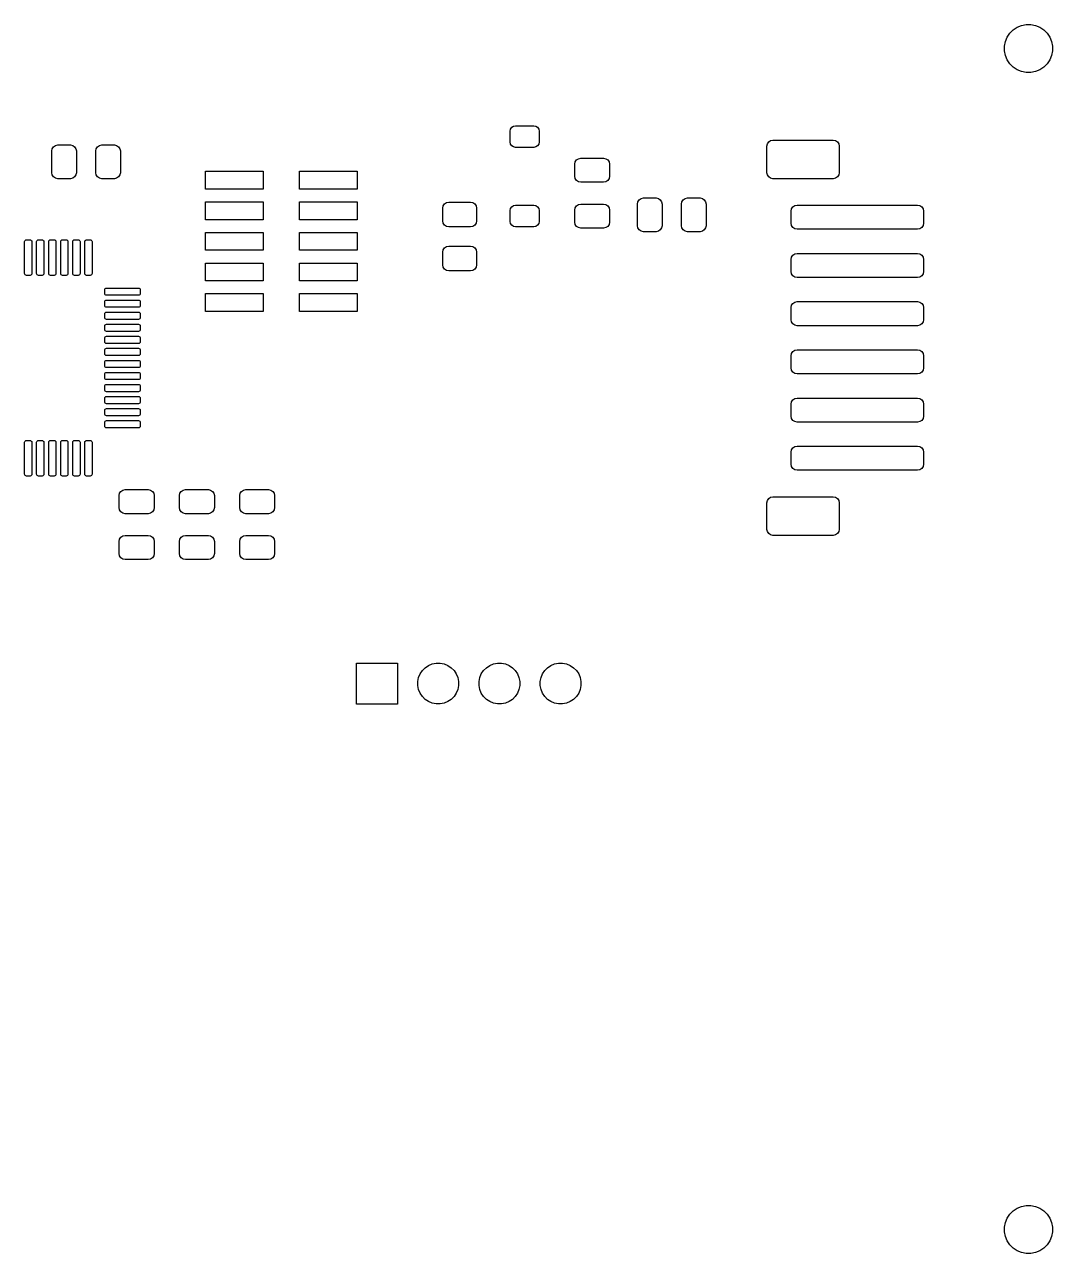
# Model space of a CAD drawing. Extents: x 2 to 88, y 2 to 53.
# Drawn here: x 45.4 to 88, y 2 to 53 of the extents above; entities that cross this region are included whole.
import ezdxf

# ---------------------------------------------------------------- set-up
doc = ezdxf.new("R2010")
doc.units = 0
doc.layers.add('BLACK', color=7, linetype='CONTINUOUS')

msp = doc.modelspace()

# ---------------------------------------------------------------- linework, layer by layer
at = {"layer": 'BLACK', "linetype": 'CONTINUOUS'}
for p, q in [((86.118079, 52.471397), (86.22699, 52.634393)), ((86.22699, 52.634393), (86.365607, 52.77301)), ((86.365607, 52.77301), (86.528603, 52.881921)), ((86.528603, 52.881921), (86.709715, 52.95694)), ((86.709715, 52.95694), (86.901983, 52.995185)), ((86.901983, 52.995185), (87.098017, 52.995185)), ((87.098017, 52.995185), (87.290285, 52.95694)), ((87.290285, 52.95694), (87.471397, 52.881921)), ((87.471397, 52.881921), (87.634393, 52.77301)), ((87.634393, 52.77301), (87.77301, 52.634393)), ((87.77301, 52.634393), (87.881921, 52.471397)), ((86.004815, 52.098017), (86.04306, 52.290285)), ((86.004815, 51.901983), (86.004815, 52.098017)), ((86.04306, 52.290285), (86.118079, 52.471397)), ((87.881921, 52.471397), (87.95694, 52.290285)), ((87.95694, 52.290285), (87.995185, 52.098017)), ((87.995185, 52.098017), (87.995185, 51.901983)), ((86.04306, 51.709715), (86.004815, 51.901983)), ((86.118079, 51.528603), (86.04306, 51.709715)), ((86.22699, 51.365607), (86.118079, 51.528603)), ((87.881921, 51.528603), (87.77301, 51.365607)), ((87.95694, 51.709715), (87.881921, 51.528603)), ((87.995185, 51.901983), (87.95694, 51.709715)), ((86.365607, 51.22699), (86.22699, 51.365607)), ((86.528603, 51.118079), (86.365607, 51.22699)), ((86.709715, 51.04306), (86.528603, 51.118079)), ((86.901983, 51.004815), (86.709715, 51.04306)), ((87.098017, 51.004815), (86.901983, 51.004815)), ((87.290285, 51.04306), (87.098017, 51.004815)), ((87.471397, 51.118079), (87.290285, 51.04306)), ((87.634393, 51.22699), (87.471397, 51.118079)), ((87.77301, 51.365607), (87.634393, 51.22699)), ((65.5, 48.575), (65.517127, 48.661104)), ((65.5, 48.125), (65.5, 48.575)), ((65.517127, 48.661104), (65.565901, 48.734099)), ((65.565901, 48.734099), (65.638896, 48.782873)), ((65.638896, 48.782873), (65.725, 48.8)), ((65.725, 48.8), (66.475, 48.8)), ((66.475, 48.8), (66.561104, 48.782873)), ((66.561104, 48.782873), (66.634099, 48.734099)), ((66.634099, 48.734099), (66.682873, 48.661104)), ((66.682873, 48.661104), (66.7, 48.575)), ((66.7, 48.575), (66.7, 48.125)), ((46.548223, 47.926777), (46.629329, 47.98097)), ((46.629329, 47.98097), (46.725, 48)), ((46.725, 48), (47.25, 48)), ((47.25, 48), (47.345671, 47.98097)), ((47.345671, 47.98097), (47.426777, 47.926777)), ((48.373223, 47.926777), (48.454329, 47.98097)), ((48.454329, 47.98097), (48.55, 48)), ((48.55, 48), (49.075, 48)), ((49.075, 48), (49.170671, 47.98097)), ((49.170671, 47.98097), (49.251777, 47.926777)), ((65.517127, 48.038896), (65.5, 48.125)), ((65.565901, 47.965901), (65.517127, 48.038896)), ((65.638896, 47.917127), (65.565901, 47.965901)), ((66.634099, 47.965901), (66.561104, 47.917127)), ((66.682873, 48.038896), (66.634099, 47.965901)), ((66.7, 48.125), (66.682873, 48.038896)), ((76.15, 47.95), (76.16903, 48.045671)), ((76.15, 46.85), (76.15, 47.95)), ((76.16903, 48.045671), (76.223223, 48.126777)), ((76.223223, 48.126777), (76.304329, 48.18097)), ((76.304329, 48.18097), (76.4, 48.2)), ((76.4, 48.2), (78.9, 48.2)), ((78.9, 48.2), (78.995671, 48.18097)), ((78.995671, 48.18097), (79.076777, 48.126777)), ((79.076777, 48.126777), (79.13097, 48.045671)), ((79.13097, 48.045671), (79.15, 47.95)), ((79.15, 47.95), (79.15, 46.85)), ((46.475, 47.75), (46.49403, 47.845671)), ((46.475, 46.85), (46.475, 47.75)), ((46.49403, 47.845671), (46.548223, 47.926777)), ((47.426777, 47.926777), (47.48097, 47.845671)), ((47.48097, 47.845671), (47.5, 47.75)), ((47.5, 47.75), (47.5, 46.85)), ((48.3, 47.75), (48.31903, 47.845671)), ((48.3, 46.85), (48.3, 47.75)), ((48.31903, 47.845671), (48.373223, 47.926777)), ((49.251777, 47.926777), (49.30597, 47.845671)), ((49.30597, 47.845671), (49.325, 47.75)), ((49.325, 47.75), (49.325, 46.85)), ((65.725, 47.9), (65.638896, 47.917127)), ((66.475, 47.9), (65.725, 47.9)), ((66.561104, 47.917127), (66.475, 47.9)), ((68.248223, 47.376776), (68.329329, 47.430969)), ((68.329329, 47.430969), (68.425, 47.449999)), ((68.425, 47.449999), (69.375, 47.449999)), ((69.375, 47.449999), (69.470671, 47.430969)), ((69.470671, 47.430969), (69.551777, 47.376776)), ((68.175, 47.199999), (68.19403, 47.29567)), ((68.175, 46.699999), (68.175, 47.199999)), ((68.19403, 47.29567), (68.248223, 47.376776)), ((69.551777, 47.376776), (69.60597, 47.29567)), ((69.60597, 47.29567), (69.625, 47.199999)), ((69.625, 47.199999), (69.625, 46.699999)), ((46.49403, 46.754329), (46.475, 46.85)), ((46.548223, 46.673223), (46.49403, 46.754329)), ((46.629329, 46.61903), (46.548223, 46.673223)), ((46.725, 46.6), (46.629329, 46.61903)), ((47.25, 46.6), (46.725, 46.6)), ((47.345671, 46.61903), (47.25, 46.6)), ((47.426777, 46.673223), (47.345671, 46.61903)), ((47.48097, 46.754329), (47.426777, 46.673223)), ((47.5, 46.85), (47.48097, 46.754329)), ((48.31903, 46.754329), (48.3, 46.85)), ((48.373223, 46.673223), (48.31903, 46.754329)), ((48.454329, 46.61903), (48.373223, 46.673223)), ((48.55, 46.6), (48.454329, 46.61903)), ((49.075, 46.6), (48.55, 46.6)), ((49.170671, 46.61903), (49.075, 46.6)), ((49.251777, 46.673223), (49.170671, 46.61903)), ((49.30597, 46.754329), (49.251777, 46.673223)), ((49.325, 46.85), (49.30597, 46.754329)), ((52.85, 46.17), (52.85, 46.91)), ((52.85, 46.91), (55.25, 46.91)), ((55.25, 46.91), (55.25, 46.17)), ((56.75, 46.17), (56.75, 46.91)), ((56.75, 46.91), (59.15, 46.91)), ((59.15, 46.91), (59.15, 46.17)), ((68.19403, 46.604328), (68.175, 46.699999)), ((68.248223, 46.523222), (68.19403, 46.604328)), ((68.329329, 46.469029), (68.248223, 46.523222)), ((68.425, 46.449999), (68.329329, 46.469029)), ((69.375, 46.449999), (68.425, 46.449999)), ((69.470671, 46.469029), (69.375, 46.449999)), ((69.551777, 46.523222), (69.470671, 46.469029)), ((69.60597, 46.604328), (69.551777, 46.523222)), ((69.625, 46.699999), (69.60597, 46.604328)), ((76.16903, 46.754329), (76.15, 46.85)), ((76.223223, 46.673223), (76.16903, 46.754329)), ((76.304329, 46.61903), (76.223223, 46.673223)), ((76.4, 46.6), (76.304329, 46.61903)), ((78.9, 46.6), (76.4, 46.6)), ((78.995671, 46.61903), (78.9, 46.6)), ((79.076777, 46.673223), (78.995671, 46.61903)), ((79.13097, 46.754329), (79.076777, 46.673223)), ((79.15, 46.85), (79.13097, 46.754329)), ((55.25, 46.17), (52.85, 46.17)), ((59.15, 46.17), (56.75, 46.17)), ((52.85, 44.9), (52.85, 45.64)), ((52.85, 45.64), (55.25, 45.64)), ((55.25, 45.64), (55.25, 44.9)), ((56.75, 44.9), (56.75, 45.64)), ((56.75, 45.64), (59.15, 45.64)), ((59.15, 45.64), (59.15, 44.9)), ((62.7, 45.375), (62.71903, 45.470671)), ((62.71903, 45.470671), (62.773223, 45.551777)), ((62.773223, 45.551777), (62.854329, 45.60597)), ((62.854329, 45.60597), (62.95, 45.625)), ((62.95, 45.625), (63.85, 45.625)), ((63.85, 45.625), (63.945671, 45.60597)), ((63.945671, 45.60597), (64.026777, 45.551777)), ((64.026777, 45.551777), (64.08097, 45.470671)), ((64.08097, 45.470671), (64.1, 45.375)), ((65.517127, 45.361104), (65.565901, 45.434099)), ((65.565901, 45.434099), (65.638896, 45.482873)), ((65.638896, 45.482873), (65.725, 45.5)), ((65.725, 45.5), (66.475, 45.5)), ((66.475, 45.5), (66.561104, 45.482873)), ((66.561104, 45.482873), (66.634099, 45.434099)), ((66.634099, 45.434099), (66.682873, 45.361104)), ((68.175, 45.300001), (68.19403, 45.395672)), ((68.19403, 45.395672), (68.248223, 45.476778)), ((68.248223, 45.476778), (68.329329, 45.530971)), ((68.329329, 45.530971), (68.425, 45.550001)), ((68.425, 45.550001), (69.375, 45.550001)), ((69.375, 45.550001), (69.470671, 45.530971)), ((69.470671, 45.530971), (69.551777, 45.476778)), ((69.551777, 45.476778), (69.60597, 45.395672)), ((69.60597, 45.395672), (69.625, 45.300001)), ((70.775, 45.55), (70.79403, 45.645671)), ((70.775, 44.65), (70.775, 45.55)), ((70.79403, 45.645671), (70.848223, 45.726777)), ((70.848223, 45.726777), (70.929329, 45.78097)), ((70.929329, 45.78097), (71.025, 45.8)), ((71.025, 45.8), (71.55, 45.8)), ((71.55, 45.8), (71.645671, 45.78097)), ((71.645671, 45.78097), (71.726777, 45.726777)), ((71.726777, 45.726777), (71.78097, 45.645671)), ((71.78097, 45.645671), (71.8, 45.55)), ((71.8, 45.55), (71.8, 44.65)), ((72.6, 45.55), (72.61903, 45.645671)), ((72.6, 44.65), (72.6, 45.55)), ((72.61903, 45.645671), (72.673223, 45.726777)), ((72.673223, 45.726777), (72.754329, 45.78097)), ((72.754329, 45.78097), (72.85, 45.8)), ((72.85, 45.8), (73.375, 45.8)), ((73.375, 45.8), (73.470671, 45.78097)), ((73.470671, 45.78097), (73.551777, 45.726777)), ((73.551777, 45.726777), (73.60597, 45.645671)), ((73.60597, 45.645671), (73.625, 45.55)), ((73.625, 45.55), (73.625, 44.65)), ((77.169029, 45.345671), (77.223222, 45.426777)), ((77.223222, 45.426777), (77.304328, 45.48097)), ((77.304328, 45.48097), (77.399999, 45.5)), ((77.399999, 45.5), (82.399999, 45.5)), ((82.399999, 45.5), (82.49567, 45.48097)), ((82.49567, 45.48097), (82.576776, 45.426777)), ((82.576776, 45.426777), (82.630969, 45.345671)), ((55.25, 44.9), (52.85, 44.9)), ((59.15, 44.9), (56.75, 44.9)), ((62.7, 44.85), (62.7, 45.375)), ((64.1, 45.375), (64.1, 44.85)), ((65.5, 45.275), (65.517127, 45.361104)), ((65.5, 44.825), (65.5, 45.275)), ((66.682873, 45.361104), (66.7, 45.275)), ((66.7, 45.275), (66.7, 44.825)), ((68.175, 44.800001), (68.175, 45.300001)), ((69.625, 45.300001), (69.625, 44.800001)), ((77.149999, 45.25), (77.169029, 45.345671)), ((77.149999, 44.75), (77.149999, 45.25)), ((82.630969, 45.345671), (82.649999, 45.25)), ((82.649999, 45.25), (82.649999, 44.75)), ((52.85, 43.63), (52.85, 44.37)), ((52.85, 44.37), (55.25, 44.37)), ((55.25, 44.37), (55.25, 43.63)), ((56.75, 43.63), (56.75, 44.37)), ((56.75, 44.37), (59.15, 44.37)), ((59.15, 44.37), (59.15, 43.63)), ((62.71903, 44.754329), (62.7, 44.85)), ((62.773223, 44.673223), (62.71903, 44.754329)), ((62.854329, 44.61903), (62.773223, 44.673223)), ((62.95, 44.6), (62.854329, 44.61903)), ((63.85, 44.6), (62.95, 44.6)), ((63.945671, 44.61903), (63.85, 44.6)), ((64.026777, 44.673223), (63.945671, 44.61903)), ((64.08097, 44.754329), (64.026777, 44.673223)), ((64.1, 44.85), (64.08097, 44.754329)), ((65.517127, 44.738896), (65.5, 44.825)), ((65.565901, 44.665901), (65.517127, 44.738896)), ((65.638896, 44.617127), (65.565901, 44.665901)), ((65.725, 44.6), (65.638896, 44.617127)), ((66.475, 44.6), (65.725, 44.6)), ((66.561104, 44.617127), (66.475, 44.6)), ((66.634099, 44.665901), (66.561104, 44.617127)), ((66.682873, 44.738896), (66.634099, 44.665901)), ((66.7, 44.825), (66.682873, 44.738896)), ((68.19403, 44.70433), (68.175, 44.800001)), ((68.248223, 44.623224), (68.19403, 44.70433)), ((68.329329, 44.569031), (68.248223, 44.623224)), ((68.425, 44.550001), (68.329329, 44.569031)), ((69.375, 44.550001), (68.425, 44.550001)), ((69.470671, 44.569031), (69.375, 44.550001)), ((69.551777, 44.623224), (69.470671, 44.569031)), ((69.60597, 44.70433), (69.551777, 44.623224)), ((69.625, 44.800001), (69.60597, 44.70433)), ((70.79403, 44.554329), (70.775, 44.65)), ((70.848223, 44.473223), (70.79403, 44.554329)), ((70.929329, 44.41903), (70.848223, 44.473223)), ((71.025, 44.4), (70.929329, 44.41903)), ((71.55, 44.4), (71.025, 44.4)), ((71.645671, 44.41903), (71.55, 44.4)), ((71.726777, 44.473223), (71.645671, 44.41903)), ((71.78097, 44.554329), (71.726777, 44.473223)), ((71.8, 44.65), (71.78097, 44.554329)), ((72.61903, 44.554329), (72.6, 44.65)), ((72.673223, 44.473223), (72.61903, 44.554329)), ((72.754329, 44.41903), (72.673223, 44.473223)), ((72.85, 44.4), (72.754329, 44.41903)), ((73.375, 44.4), (72.85, 44.4)), ((73.470671, 44.41903), (73.375, 44.4)), ((73.551777, 44.473223), (73.470671, 44.41903)), ((73.60597, 44.554329), (73.551777, 44.473223)), ((73.625, 44.65), (73.60597, 44.554329)), ((77.169029, 44.654329), (77.149999, 44.75)), ((77.223222, 44.573223), (77.169029, 44.654329)), ((77.304328, 44.51903), (77.223222, 44.573223)), ((77.399999, 44.5), (77.304328, 44.51903)), ((82.399999, 44.5), (77.399999, 44.5)), ((82.49567, 44.51903), (82.399999, 44.5)), ((82.576776, 44.573223), (82.49567, 44.51903)), ((82.630969, 44.654329), (82.576776, 44.573223)), ((82.649999, 44.75), (82.630969, 44.654329)), ((45.35, 43.9875), (45.355709, 44.016201)), ((45.35, 42.6625), (45.35, 43.9875)), ((45.355709, 44.016201), (45.371967, 44.040533)), ((45.371967, 44.040533), (45.396299, 44.056791)), ((45.396299, 44.056791), (45.425, 44.0625)), ((45.425, 44.0625), (45.575, 44.0625)), ((45.575, 44.0625), (45.603701, 44.056791)), ((45.603701, 44.056791), (45.628033, 44.040533)), ((45.628033, 44.040533), (45.644291, 44.016201)), ((45.644291, 44.016201), (45.65, 43.9875)), ((45.65, 43.9875), (45.65, 42.6625)), ((45.85, 43.9875), (45.855709, 44.016201)), ((45.85, 42.6625), (45.85, 43.9875)), ((45.855709, 44.016201), (45.871967, 44.040533)), ((45.871967, 44.040533), (45.896299, 44.056791)), ((45.896299, 44.056791), (45.925, 44.0625)), ((45.925, 44.0625), (46.075, 44.0625)), ((46.075, 44.0625), (46.103701, 44.056791)), ((46.103701, 44.056791), (46.128033, 44.040533)), ((46.128033, 44.040533), (46.144291, 44.016201)), ((46.144291, 44.016201), (46.15, 43.9875)), ((46.15, 43.9875), (46.15, 42.6625)), ((46.35, 43.9875), (46.355709, 44.016201)), ((46.35, 42.6625), (46.35, 43.9875)), ((46.355709, 44.016201), (46.371967, 44.040533)), ((46.371967, 44.040533), (46.396299, 44.056791)), ((46.396299, 44.056791), (46.425, 44.0625)), ((46.425, 44.0625), (46.575, 44.0625)), ((46.575, 44.0625), (46.603701, 44.056791)), ((46.603701, 44.056791), (46.628033, 44.040533)), ((46.628033, 44.040533), (46.644291, 44.016201)), ((46.644291, 44.016201), (46.65, 43.9875)), ((46.65, 43.9875), (46.65, 42.6625)), ((46.85, 43.9875), (46.855709, 44.016201)), ((46.85, 42.6625), (46.85, 43.9875)), ((46.855709, 44.016201), (46.871967, 44.040533)), ((46.871967, 44.040533), (46.896299, 44.056791)), ((46.896299, 44.056791), (46.925, 44.0625)), ((46.925, 44.0625), (47.075, 44.0625)), ((47.075, 44.0625), (47.103701, 44.056791)), ((47.103701, 44.056791), (47.128033, 44.040533)), ((47.128033, 44.040533), (47.144291, 44.016201)), ((47.144291, 44.016201), (47.15, 43.9875)), ((47.15, 43.9875), (47.15, 42.6625)), ((47.35, 43.9875), (47.355709, 44.016201)), ((47.35, 42.6625), (47.35, 43.9875)), ((47.355709, 44.016201), (47.371967, 44.040533)), ((47.371967, 44.040533), (47.396299, 44.056791)), ((47.396299, 44.056791), (47.425, 44.0625)), ((47.425, 44.0625), (47.575, 44.0625)), ((47.575, 44.0625), (47.603701, 44.056791)), ((47.603701, 44.056791), (47.628033, 44.040533)), ((47.628033, 44.040533), (47.644291, 44.016201)), ((47.644291, 44.016201), (47.65, 43.9875)), ((47.65, 43.9875), (47.65, 42.6625)), ((47.85, 43.9875), (47.855709, 44.016201)), ((47.85, 42.6625), (47.85, 43.9875)), ((47.855709, 44.016201), (47.871967, 44.040533)), ((47.871967, 44.040533), (47.896299, 44.056791)), ((47.896299, 44.056791), (47.925, 44.0625)), ((47.925, 44.0625), (48.075, 44.0625)), ((48.075, 44.0625), (48.103701, 44.056791)), ((48.103701, 44.056791), (48.128033, 44.040533)), ((48.128033, 44.040533), (48.144291, 44.016201)), ((48.144291, 44.016201), (48.15, 43.9875)), ((48.15, 43.9875), (48.15, 42.6625)), ((55.25, 43.63), (52.85, 43.63)), ((59.15, 43.63), (56.75, 43.63)), ((62.7, 43.55), (62.71903, 43.645671)), ((62.7, 43.025), (62.7, 43.55)), ((62.71903, 43.645671), (62.773223, 43.726777)), ((62.773223, 43.726777), (62.854329, 43.78097)), ((62.854329, 43.78097), (62.95, 43.8)), ((62.95, 43.8), (63.85, 43.8)), ((63.85, 43.8), (63.945671, 43.78097)), ((63.945671, 43.78097), (64.026777, 43.726777)), ((64.026777, 43.726777), (64.08097, 43.645671)), ((64.08097, 43.645671), (64.1, 43.55)), ((64.1, 43.55), (64.1, 43.025)), ((77.15, 43.25), (77.16903, 43.345671)), ((77.16903, 43.345671), (77.223223, 43.426777)), ((77.223223, 43.426777), (77.304329, 43.48097)), ((77.304329, 43.48097), (77.4, 43.5)), ((77.4, 43.5), (82.4, 43.5)), ((82.4, 43.5), (82.495671, 43.48097)), ((82.495671, 43.48097), (82.576777, 43.426777)), ((82.576777, 43.426777), (82.63097, 43.345671)), ((82.63097, 43.345671), (82.65, 43.25)), ((52.85, 42.36), (52.85, 43.1)), ((52.85, 43.1), (55.25, 43.1)), ((55.25, 43.1), (55.25, 42.36)), ((56.75, 42.36), (56.75, 43.1)), ((56.75, 43.1), (59.15, 43.1)), ((59.15, 43.1), (59.15, 42.36)), ((62.71903, 42.929329), (62.7, 43.025)), ((62.773223, 42.848223), (62.71903, 42.929329)), ((62.854329, 42.79403), (62.773223, 42.848223)), ((64.026777, 42.848223), (63.945671, 42.79403)), ((64.08097, 42.929329), (64.026777, 42.848223)), ((64.1, 43.025), (64.08097, 42.929329)), ((77.15, 42.75), (77.15, 43.25)), ((82.65, 43.25), (82.65, 42.75)), ((45.355709, 42.633799), (45.35, 42.6625)), ((45.371967, 42.609467), (45.355709, 42.633799)), ((45.396299, 42.593209), (45.371967, 42.609467)), ((45.425, 42.5875), (45.396299, 42.593209)), ((45.575, 42.5875), (45.425, 42.5875)), ((45.603701, 42.593209), (45.575, 42.5875)), ((45.628033, 42.609467), (45.603701, 42.593209)), ((45.644291, 42.633799), (45.628033, 42.609467)), ((45.65, 42.6625), (45.644291, 42.633799)), ((45.855709, 42.633799), (45.85, 42.6625)), ((45.871967, 42.609467), (45.855709, 42.633799)), ((45.896299, 42.593209), (45.871967, 42.609467)), ((45.925, 42.5875), (45.896299, 42.593209)), ((46.075, 42.5875), (45.925, 42.5875)), ((46.103701, 42.593209), (46.075, 42.5875)), ((46.128033, 42.609467), (46.103701, 42.593209)), ((46.144291, 42.633799), (46.128033, 42.609467)), ((46.15, 42.6625), (46.144291, 42.633799)), ((46.355709, 42.633799), (46.35, 42.6625)), ((46.371967, 42.609467), (46.355709, 42.633799)), ((46.396299, 42.593209), (46.371967, 42.609467)), ((46.425, 42.5875), (46.396299, 42.593209)), ((46.575, 42.5875), (46.425, 42.5875)), ((46.603701, 42.593209), (46.575, 42.5875)), ((46.628033, 42.609467), (46.603701, 42.593209)), ((46.644291, 42.633799), (46.628033, 42.609467)), ((46.65, 42.6625), (46.644291, 42.633799)), ((46.855709, 42.633799), (46.85, 42.6625)), ((46.871967, 42.609467), (46.855709, 42.633799)), ((46.896299, 42.593209), (46.871967, 42.609467)), ((46.925, 42.5875), (46.896299, 42.593209)), ((47.075, 42.5875), (46.925, 42.5875)), ((47.103701, 42.593209), (47.075, 42.5875)), ((47.128033, 42.609467), (47.103701, 42.593209)), ((47.144291, 42.633799), (47.128033, 42.609467)), ((47.15, 42.6625), (47.144291, 42.633799)), ((47.355709, 42.633799), (47.35, 42.6625)), ((47.371967, 42.609467), (47.355709, 42.633799)), ((47.396299, 42.593209), (47.371967, 42.609467)), ((47.425, 42.5875), (47.396299, 42.593209)), ((47.575, 42.5875), (47.425, 42.5875)), ((47.603701, 42.593209), (47.575, 42.5875)), ((47.628033, 42.609467), (47.603701, 42.593209)), ((47.644291, 42.633799), (47.628033, 42.609467)), ((47.65, 42.6625), (47.644291, 42.633799)), ((47.855709, 42.633799), (47.85, 42.6625)), ((47.871967, 42.609467), (47.855709, 42.633799)), ((47.896299, 42.593209), (47.871967, 42.609467)), ((47.925, 42.5875), (47.896299, 42.593209)), ((48.075, 42.5875), (47.925, 42.5875)), ((48.103701, 42.593209), (48.075, 42.5875)), ((48.128033, 42.609467), (48.103701, 42.593209)), ((48.144291, 42.633799), (48.128033, 42.609467)), ((48.15, 42.6625), (48.144291, 42.633799)), ((55.25, 42.36), (52.85, 42.36)), ((59.15, 42.36), (56.75, 42.36)), ((62.95, 42.775), (62.854329, 42.79403)), ((63.85, 42.775), (62.95, 42.775)), ((63.945671, 42.79403), (63.85, 42.775)), ((77.16903, 42.654329), (77.15, 42.75)), ((77.223223, 42.573223), (77.16903, 42.654329)), ((77.304329, 42.51903), (77.223223, 42.573223)), ((77.4, 42.5), (77.304329, 42.51903)), ((82.4, 42.5), (77.4, 42.5)), ((82.495671, 42.51903), (82.4, 42.5)), ((82.576777, 42.573223), (82.495671, 42.51903)), ((82.63097, 42.654329), (82.576777, 42.573223)), ((82.65, 42.75), (82.63097, 42.654329)), ((48.675, 41.9875), (48.680709, 42.016201)), ((48.675, 41.8375), (48.675, 41.9875)), ((48.680709, 41.808799), (48.675, 41.8375)), ((48.680709, 42.016201), (48.696967, 42.040533)), ((48.696967, 42.040533), (48.721299, 42.056791)), ((48.721299, 42.056791), (48.75, 42.0625)), ((48.75, 42.0625), (50.075, 42.0625)), ((50.075, 42.0625), (50.103701, 42.056791)), ((50.103701, 42.056791), (50.128033, 42.040533)), ((50.128033, 42.040533), (50.144291, 42.016201)), ((50.144291, 42.016201), (50.15, 41.9875)), ((50.15, 41.8375), (50.144291, 41.808799)), ((50.15, 41.9875), (50.15, 41.8375)), ((52.85, 41.09), (52.85, 41.83)), ((52.85, 41.83), (55.25, 41.83)), ((55.25, 41.83), (55.25, 41.09)), ((56.75, 41.09), (56.75, 41.83)), ((56.75, 41.83), (59.15, 41.83)), ((59.15, 41.83), (59.15, 41.09)), ((48.675, 41.4875), (48.680709, 41.516201)), ((48.675, 41.3375), (48.675, 41.4875)), ((48.680709, 41.308799), (48.675, 41.3375)), ((48.696967, 41.784467), (48.680709, 41.808799)), ((48.680709, 41.516201), (48.696967, 41.540533)), ((48.696967, 41.284467), (48.680709, 41.308799)), ((48.721299, 41.768209), (48.696967, 41.784467)), ((48.696967, 41.540533), (48.721299, 41.556791)), ((48.75, 41.7625), (48.721299, 41.768209)), ((48.721299, 41.556791), (48.75, 41.5625)), ((50.075, 41.7625), (48.75, 41.7625)), ((48.75, 41.5625), (50.075, 41.5625)), ((50.103701, 41.768209), (50.075, 41.7625)), ((50.075, 41.5625), (50.103701, 41.556791)), ((50.128033, 41.784467), (50.103701, 41.768209)), ((50.103701, 41.556791), (50.128033, 41.540533)), ((50.144291, 41.808799), (50.128033, 41.784467)), ((50.128033, 41.540533), (50.144291, 41.516201)), ((50.144291, 41.308799), (50.128033, 41.284467)), ((50.144291, 41.516201), (50.15, 41.4875)), ((50.15, 41.3375), (50.144291, 41.308799)), ((50.15, 41.4875), (50.15, 41.3375)), ((77.15, 41.25), (77.16903, 41.345671)), ((77.16903, 41.345671), (77.223223, 41.426777)), ((77.223223, 41.426777), (77.304329, 41.48097)), ((77.304329, 41.48097), (77.4, 41.5)), ((77.4, 41.5), (82.4, 41.5)), ((82.4, 41.5), (82.495671, 41.48097)), ((82.495671, 41.48097), (82.576777, 41.426777)), ((82.576777, 41.426777), (82.63097, 41.345671)), ((82.63097, 41.345671), (82.65, 41.25)), ((48.675, 40.9875), (48.680709, 41.016201)), ((48.675, 40.8375), (48.675, 40.9875)), ((48.680709, 40.808799), (48.675, 40.8375)), ((48.680709, 41.016201), (48.696967, 41.040533)), ((48.696967, 40.784467), (48.680709, 40.808799)), ((48.721299, 41.268209), (48.696967, 41.284467)), ((48.696967, 41.040533), (48.721299, 41.056791)), ((48.75, 41.2625), (48.721299, 41.268209)), ((48.721299, 41.056791), (48.75, 41.0625)), ((50.075, 41.2625), (48.75, 41.2625)), ((48.75, 41.0625), (50.075, 41.0625)), ((50.103701, 41.268209), (50.075, 41.2625)), ((50.075, 41.0625), (50.103701, 41.056791)), ((50.128033, 41.284467), (50.103701, 41.268209)), ((50.103701, 41.056791), (50.128033, 41.040533)), ((50.128033, 41.040533), (50.144291, 41.016201)), ((50.144291, 40.808799), (50.128033, 40.784467)), ((50.144291, 41.016201), (50.15, 40.9875)), ((50.15, 40.8375), (50.144291, 40.808799)), ((50.15, 40.9875), (50.15, 40.8375)), ((55.25, 41.09), (52.85, 41.09)), ((59.15, 41.09), (56.75, 41.09)), ((77.15, 40.75), (77.15, 41.25)), ((82.65, 41.25), (82.65, 40.75)), ((48.675, 40.4875), (48.680709, 40.516201)), ((48.675, 40.3375), (48.675, 40.4875)), ((48.680709, 40.308799), (48.675, 40.3375)), ((48.680709, 40.516201), (48.696967, 40.540533)), ((48.696967, 40.284467), (48.680709, 40.308799)), ((48.721299, 40.768209), (48.696967, 40.784467)), ((48.696967, 40.540533), (48.721299, 40.556791)), ((48.721299, 40.268209), (48.696967, 40.284467)), ((48.75, 40.7625), (48.721299, 40.768209)), ((48.721299, 40.556791), (48.75, 40.5625)), ((50.075, 40.7625), (48.75, 40.7625)), ((48.75, 40.5625), (50.075, 40.5625)), ((50.103701, 40.768209), (50.075, 40.7625)), ((50.075, 40.5625), (50.103701, 40.556791)), ((50.128033, 40.784467), (50.103701, 40.768209)), ((50.103701, 40.556791), (50.128033, 40.540533)), ((50.128033, 40.284467), (50.103701, 40.268209)), ((50.128033, 40.540533), (50.144291, 40.516201)), ((50.144291, 40.308799), (50.128033, 40.284467)), ((50.144291, 40.516201), (50.15, 40.4875)), ((50.15, 40.3375), (50.144291, 40.308799)), ((50.15, 40.4875), (50.15, 40.3375)), ((77.16903, 40.654329), (77.15, 40.75)), ((77.223223, 40.573223), (77.16903, 40.654329)), ((77.304329, 40.51903), (77.223223, 40.573223)), ((77.4, 40.5), (77.304329, 40.51903)), ((82.4, 40.5), (77.4, 40.5)), ((82.495671, 40.51903), (82.4, 40.5)), ((82.576777, 40.573223), (82.495671, 40.51903)), ((82.63097, 40.654329), (82.576777, 40.573223)), ((82.65, 40.75), (82.63097, 40.654329)), ((48.675, 39.9875), (48.680709, 40.016201)), ((48.675, 39.8375), (48.675, 39.9875)), ((48.680709, 39.808799), (48.675, 39.8375)), ((48.680709, 40.016201), (48.696967, 40.040533)), ((48.696967, 39.784467), (48.680709, 39.808799)), ((48.696967, 40.040533), (48.721299, 40.056791)), ((48.721299, 39.768209), (48.696967, 39.784467)), ((48.75, 40.2625), (48.721299, 40.268209)), ((48.721299, 40.056791), (48.75, 40.0625)), ((50.075, 40.2625), (48.75, 40.2625)), ((48.75, 40.0625), (50.075, 40.0625)), ((50.103701, 40.268209), (50.075, 40.2625)), ((50.075, 40.0625), (50.103701, 40.056791)), ((50.103701, 40.056791), (50.128033, 40.040533)), ((50.128033, 39.784467), (50.103701, 39.768209)), ((50.128033, 40.040533), (50.144291, 40.016201)), ((50.144291, 39.808799), (50.128033, 39.784467)), ((50.144291, 40.016201), (50.15, 39.9875)), ((50.15, 39.8375), (50.144291, 39.808799)), ((50.15, 39.9875), (50.15, 39.8375)), ((48.675, 39.4875), (48.680709, 39.516201)), ((48.675, 39.3375), (48.675, 39.4875)), ((48.680709, 39.308799), (48.675, 39.3375)), ((48.680709, 39.516201), (48.696967, 39.540533)), ((48.696967, 39.284467), (48.680709, 39.308799)), ((48.696967, 39.540533), (48.721299, 39.556791)), ((48.721299, 39.268209), (48.696967, 39.284467)), ((48.75, 39.7625), (48.721299, 39.768209)), ((48.721299, 39.556791), (48.75, 39.5625)), ((48.75, 39.2625), (48.721299, 39.268209)), ((50.075, 39.7625), (48.75, 39.7625)), ((48.75, 39.5625), (50.075, 39.5625)), ((50.103701, 39.768209), (50.075, 39.7625)), ((50.075, 39.5625), (50.103701, 39.556791)), ((50.103701, 39.268209), (50.075, 39.2625)), ((50.103701, 39.556791), (50.128033, 39.540533)), ((50.128033, 39.284467), (50.103701, 39.268209)), ((50.128033, 39.540533), (50.144291, 39.516201)), ((50.144291, 39.308799), (50.128033, 39.284467)), ((50.144291, 39.516201), (50.15, 39.4875)), ((50.15, 39.3375), (50.144291, 39.308799)), ((50.15, 39.4875), (50.15, 39.3375)), ((77.15, 39.25), (77.16903, 39.345671)), ((77.16903, 39.345671), (77.223223, 39.426777)), ((77.223223, 39.426777), (77.304329, 39.48097)), ((77.304329, 39.48097), (77.4, 39.5)), ((77.4, 39.5), (82.4, 39.5)), ((82.4, 39.5), (82.495671, 39.48097)), ((82.495671, 39.48097), (82.576777, 39.426777)), ((82.576777, 39.426777), (82.63097, 39.345671)), ((82.63097, 39.345671), (82.65, 39.25)), ((48.675, 38.9875), (48.680709, 39.016201)), ((48.675, 38.8375), (48.675, 38.9875)), ((48.680709, 38.808799), (48.675, 38.8375)), ((48.680709, 39.016201), (48.696967, 39.040533)), ((48.696967, 38.784467), (48.680709, 38.808799)), ((48.696967, 39.040533), (48.721299, 39.056791)), ((48.721299, 38.768209), (48.696967, 38.784467)), ((48.721299, 39.056791), (48.75, 39.0625)), ((48.75, 38.7625), (48.721299, 38.768209)), ((50.075, 39.2625), (48.75, 39.2625)), ((48.75, 39.0625), (50.075, 39.0625)), ((50.075, 38.7625), (48.75, 38.7625)), ((50.075, 39.0625), (50.103701, 39.056791)), ((50.103701, 38.768209), (50.075, 38.7625)), ((50.103701, 39.056791), (50.128033, 39.040533)), ((50.128033, 38.784467), (50.103701, 38.768209)), ((50.128033, 39.040533), (50.144291, 39.016201)), ((50.144291, 38.808799), (50.128033, 38.784467)), ((50.144291, 39.016201), (50.15, 38.9875)), ((50.15, 38.8375), (50.144291, 38.808799)), ((50.15, 38.9875), (50.15, 38.8375)), ((77.15, 38.75), (77.15, 39.25)), ((82.65, 39.25), (82.65, 38.75)), ((48.675, 38.4875), (48.680709, 38.516201)), ((48.675, 38.3375), (48.675, 38.4875)), ((48.680709, 38.308799), (48.675, 38.3375)), ((48.680709, 38.516201), (48.696967, 38.540533)), ((48.696967, 38.284467), (48.680709, 38.308799)), ((48.696967, 38.540533), (48.721299, 38.556791)), ((48.721299, 38.268209), (48.696967, 38.284467)), ((48.721299, 38.556791), (48.75, 38.5625)), ((48.75, 38.2625), (48.721299, 38.268209)), ((48.75, 38.5625), (50.075, 38.5625)), ((50.075, 38.2625), (48.75, 38.2625)), ((50.075, 38.5625), (50.103701, 38.556791)), ((50.103701, 38.268209), (50.075, 38.2625)), ((50.103701, 38.556791), (50.128033, 38.540533)), ((50.128033, 38.284467), (50.103701, 38.268209)), ((50.128033, 38.540533), (50.144291, 38.516201)), ((50.144291, 38.308799), (50.128033, 38.284467)), ((50.144291, 38.516201), (50.15, 38.4875)), ((50.15, 38.3375), (50.144291, 38.308799)), ((50.15, 38.4875), (50.15, 38.3375)), ((77.16903, 38.654329), (77.15, 38.75)), ((77.223223, 38.573223), (77.16903, 38.654329)), ((77.304329, 38.51903), (77.223223, 38.573223)), ((77.4, 38.5), (77.304329, 38.51903)), ((82.4, 38.5), (77.4, 38.5)), ((82.495671, 38.51903), (82.4, 38.5)), ((82.576777, 38.573223), (82.495671, 38.51903)), ((82.63097, 38.654329), (82.576777, 38.573223)), ((82.65, 38.75), (82.63097, 38.654329)), ((48.675, 37.9875), (48.680709, 38.016201)), ((48.675, 37.8375), (48.675, 37.9875)), ((48.680709, 37.808799), (48.675, 37.8375)), ((48.680709, 38.016201), (48.696967, 38.040533)), ((48.696967, 37.784467), (48.680709, 37.808799)), ((48.696967, 38.040533), (48.721299, 38.056791)), ((48.721299, 37.768209), (48.696967, 37.784467)), ((48.721299, 38.056791), (48.75, 38.0625)), ((48.75, 37.7625), (48.721299, 37.768209)), ((48.75, 38.0625), (50.075, 38.0625)), ((50.075, 37.7625), (48.75, 37.7625)), ((50.075, 38.0625), (50.103701, 38.056791)), ((50.103701, 37.768209), (50.075, 37.7625)), ((50.103701, 38.056791), (50.128033, 38.040533)), ((50.128033, 37.784467), (50.103701, 37.768209)), ((50.128033, 38.040533), (50.144291, 38.016201)), ((50.144291, 37.808799), (50.128033, 37.784467)), ((50.144291, 38.016201), (50.15, 37.9875)), ((50.15, 37.8375), (50.144291, 37.808799)), ((50.15, 37.9875), (50.15, 37.8375)), ((48.675, 37.4875), (48.680709, 37.516201)), ((48.675, 37.3375), (48.675, 37.4875)), ((48.680709, 37.308799), (48.675, 37.3375)), ((48.680709, 37.516201), (48.696967, 37.540533)), ((48.696967, 37.284467), (48.680709, 37.308799)), ((48.696967, 37.540533), (48.721299, 37.556791)), ((48.721299, 37.268209), (48.696967, 37.284467)), ((48.721299, 37.556791), (48.75, 37.5625)), ((48.75, 37.2625), (48.721299, 37.268209)), ((48.75, 37.5625), (50.075, 37.5625)), ((50.075, 37.2625), (48.75, 37.2625)), ((50.075, 37.5625), (50.103701, 37.556791)), ((50.103701, 37.268209), (50.075, 37.2625)), ((50.103701, 37.556791), (50.128033, 37.540533)), ((50.128033, 37.284467), (50.103701, 37.268209)), ((50.128033, 37.540533), (50.144291, 37.516201)), ((50.144291, 37.308799), (50.128033, 37.284467)), ((50.144291, 37.516201), (50.15, 37.4875)), ((50.15, 37.3375), (50.144291, 37.308799)), ((50.15, 37.4875), (50.15, 37.3375)), ((77.15, 37.25), (77.16903, 37.345671)), ((77.15, 36.75), (77.15, 37.25)), ((77.16903, 37.345671), (77.223223, 37.426777)), ((77.223223, 37.426777), (77.304329, 37.48097)), ((77.304329, 37.48097), (77.4, 37.5)), ((77.4, 37.5), (82.4, 37.5)), ((82.4, 37.5), (82.495671, 37.48097)), ((82.495671, 37.48097), (82.576777, 37.426777)), ((82.576777, 37.426777), (82.63097, 37.345671)), ((82.63097, 37.345671), (82.65, 37.25)), ((82.65, 37.25), (82.65, 36.75)), ((48.675, 36.9875), (48.680709, 37.016201)), ((48.675, 36.8375), (48.675, 36.9875)), ((48.680709, 36.808799), (48.675, 36.8375)), ((48.680709, 37.016201), (48.696967, 37.040533)), ((48.696967, 36.784467), (48.680709, 36.808799)), ((48.696967, 37.040533), (48.721299, 37.056791)), ((48.721299, 36.768209), (48.696967, 36.784467)), ((48.721299, 37.056791), (48.75, 37.0625)), ((48.75, 36.7625), (48.721299, 36.768209)), ((48.75, 37.0625), (50.075, 37.0625)), ((50.075, 36.7625), (48.75, 36.7625)), ((50.075, 37.0625), (50.103701, 37.056791)), ((50.103701, 36.768209), (50.075, 36.7625)), ((50.103701, 37.056791), (50.128033, 37.040533)), ((50.128033, 36.784467), (50.103701, 36.768209)), ((50.128033, 37.040533), (50.144291, 37.016201)), ((50.144291, 36.808799), (50.128033, 36.784467)), ((50.144291, 37.016201), (50.15, 36.9875)), ((50.15, 36.8375), (50.144291, 36.808799)), ((50.15, 36.9875), (50.15, 36.8375)), ((77.16903, 36.654329), (77.15, 36.75)), ((82.65, 36.75), (82.63097, 36.654329)), ((48.675, 36.4875), (48.680709, 36.516201)), ((48.675, 36.3375), (48.675, 36.4875)), ((48.680709, 36.308799), (48.675, 36.3375)), ((48.680709, 36.516201), (48.696967, 36.540533)), ((48.696967, 36.284467), (48.680709, 36.308799)), ((48.696967, 36.540533), (48.721299, 36.556791)), ((48.721299, 36.268209), (48.696967, 36.284467)), ((48.721299, 36.556791), (48.75, 36.5625)), ((48.75, 36.2625), (48.721299, 36.268209)), ((48.75, 36.5625), (50.075, 36.5625)), ((50.075, 36.2625), (48.75, 36.2625)), ((50.075, 36.5625), (50.103701, 36.556791)), ((50.103701, 36.268209), (50.075, 36.2625)), ((50.103701, 36.556791), (50.128033, 36.540533)), ((50.128033, 36.284467), (50.103701, 36.268209)), ((50.128033, 36.540533), (50.144291, 36.516201)), ((50.144291, 36.308799), (50.128033, 36.284467)), ((50.144291, 36.516201), (50.15, 36.4875)), ((50.15, 36.3375), (50.144291, 36.308799)), ((50.15, 36.4875), (50.15, 36.3375)), ((77.223223, 36.573223), (77.16903, 36.654329)), ((77.304329, 36.51903), (77.223223, 36.573223)), ((77.4, 36.5), (77.304329, 36.51903)), ((82.4, 36.5), (77.4, 36.5)), ((82.495671, 36.51903), (82.4, 36.5)), ((82.576777, 36.573223), (82.495671, 36.51903)), ((82.63097, 36.654329), (82.576777, 36.573223)), ((45.355709, 35.691201), (45.371967, 35.715533)), ((45.371967, 35.715533), (45.396299, 35.731791)), ((45.396299, 35.731791), (45.425, 35.7375)), ((45.425, 35.7375), (45.575, 35.7375)), ((45.575, 35.7375), (45.603701, 35.731791)), ((45.603701, 35.731791), (45.628033, 35.715533)), ((45.628033, 35.715533), (45.644291, 35.691201)), ((45.855709, 35.691201), (45.871967, 35.715533)), ((45.871967, 35.715533), (45.896299, 35.731791)), ((45.896299, 35.731791), (45.925, 35.7375)), ((45.925, 35.7375), (46.075, 35.7375)), ((46.075, 35.7375), (46.103701, 35.731791)), ((46.103701, 35.731791), (46.128033, 35.715533)), ((46.128033, 35.715533), (46.144291, 35.691201)), ((46.355709, 35.691201), (46.371967, 35.715533)), ((46.371967, 35.715533), (46.396299, 35.731791)), ((46.396299, 35.731791), (46.425, 35.7375)), ((46.425, 35.7375), (46.575, 35.7375)), ((46.575, 35.7375), (46.603701, 35.731791)), ((46.603701, 35.731791), (46.628033, 35.715533)), ((46.628033, 35.715533), (46.644291, 35.691201)), ((46.855709, 35.691201), (46.871967, 35.715533)), ((46.871967, 35.715533), (46.896299, 35.731791)), ((46.896299, 35.731791), (46.925, 35.7375)), ((46.925, 35.7375), (47.075, 35.7375)), ((47.075, 35.7375), (47.103701, 35.731791)), ((47.103701, 35.731791), (47.128033, 35.715533)), ((47.128033, 35.715533), (47.144291, 35.691201)), ((47.355709, 35.691201), (47.371967, 35.715533)), ((47.371967, 35.715533), (47.396299, 35.731791)), ((47.396299, 35.731791), (47.425, 35.7375)), ((47.425, 35.7375), (47.575, 35.7375)), ((47.575, 35.7375), (47.603701, 35.731791)), ((47.603701, 35.731791), (47.628033, 35.715533)), ((47.628033, 35.715533), (47.644291, 35.691201)), ((47.855709, 35.691201), (47.871967, 35.715533)), ((47.871967, 35.715533), (47.896299, 35.731791)), ((47.896299, 35.731791), (47.925, 35.7375)), ((47.925, 35.7375), (48.075, 35.7375)), ((48.075, 35.7375), (48.103701, 35.731791)), ((48.103701, 35.731791), (48.128033, 35.715533)), ((48.128033, 35.715533), (48.144291, 35.691201)), ((45.35, 35.6625), (45.355709, 35.691201)), ((45.35, 34.3375), (45.35, 35.6625)), ((45.644291, 35.691201), (45.65, 35.6625)), ((45.65, 35.6625), (45.65, 34.3375)), ((45.85, 35.6625), (45.855709, 35.691201)), ((45.85, 34.3375), (45.85, 35.6625)), ((46.144291, 35.691201), (46.15, 35.6625)), ((46.15, 35.6625), (46.15, 34.3375)), ((46.35, 35.6625), (46.355709, 35.691201)), ((46.35, 34.3375), (46.35, 35.6625)), ((46.644291, 35.691201), (46.65, 35.6625)), ((46.65, 35.6625), (46.65, 34.3375)), ((46.85, 35.6625), (46.855709, 35.691201)), ((46.85, 34.3375), (46.85, 35.6625)), ((47.144291, 35.691201), (47.15, 35.6625)), ((47.15, 35.6625), (47.15, 34.3375)), ((47.35, 35.6625), (47.355709, 35.691201)), ((47.35, 34.3375), (47.35, 35.6625)), ((47.644291, 35.691201), (47.65, 35.6625)), ((47.65, 35.6625), (47.65, 34.3375)), ((47.85, 35.6625), (47.855709, 35.691201)), ((47.85, 34.3375), (47.85, 35.6625)), ((48.144291, 35.691201), (48.15, 35.6625)), ((48.15, 35.6625), (48.15, 34.3375)), ((77.149999, 35.25), (77.169029, 35.345671)), ((77.149999, 34.75), (77.149999, 35.25)), ((77.169029, 35.345671), (77.223222, 35.426777)), ((77.223222, 35.426777), (77.304328, 35.48097)), ((77.304328, 35.48097), (77.399999, 35.5)), ((77.399999, 35.5), (82.399999, 35.5)), ((82.399999, 35.5), (82.49567, 35.48097)), ((82.49567, 35.48097), (82.576776, 35.426777)), ((82.576776, 35.426777), (82.630969, 35.345671)), ((82.630969, 35.345671), (82.649999, 35.25)), ((82.649999, 35.25), (82.649999, 34.75)), ((77.169029, 34.654329), (77.149999, 34.75)), ((82.649999, 34.75), (82.630969, 34.654329)), ((45.355709, 34.308799), (45.35, 34.3375)), ((45.371967, 34.284467), (45.355709, 34.308799)), ((45.396299, 34.268209), (45.371967, 34.284467)), ((45.425, 34.2625), (45.396299, 34.268209)), ((45.575, 34.2625), (45.425, 34.2625)), ((45.603701, 34.268209), (45.575, 34.2625)), ((45.628033, 34.284467), (45.603701, 34.268209)), ((45.644291, 34.308799), (45.628033, 34.284467)), ((45.65, 34.3375), (45.644291, 34.308799)), ((45.855709, 34.308799), (45.85, 34.3375)), ((45.871967, 34.284467), (45.855709, 34.308799)), ((45.896299, 34.268209), (45.871967, 34.284467)), ((45.925, 34.2625), (45.896299, 34.268209)), ((46.075, 34.2625), (45.925, 34.2625)), ((46.103701, 34.268209), (46.075, 34.2625)), ((46.128033, 34.284467), (46.103701, 34.268209)), ((46.144291, 34.308799), (46.128033, 34.284467)), ((46.15, 34.3375), (46.144291, 34.308799)), ((46.355709, 34.308799), (46.35, 34.3375)), ((46.371967, 34.284467), (46.355709, 34.308799)), ((46.396299, 34.268209), (46.371967, 34.284467)), ((46.425, 34.2625), (46.396299, 34.268209)), ((46.575, 34.2625), (46.425, 34.2625)), ((46.603701, 34.268209), (46.575, 34.2625)), ((46.628033, 34.284467), (46.603701, 34.268209)), ((46.644291, 34.308799), (46.628033, 34.284467)), ((46.65, 34.3375), (46.644291, 34.308799)), ((46.855709, 34.308799), (46.85, 34.3375)), ((46.871967, 34.284467), (46.855709, 34.308799)), ((46.896299, 34.268209), (46.871967, 34.284467)), ((46.925, 34.2625), (46.896299, 34.268209)), ((47.075, 34.2625), (46.925, 34.2625)), ((47.103701, 34.268209), (47.075, 34.2625)), ((47.128033, 34.284467), (47.103701, 34.268209)), ((47.144291, 34.308799), (47.128033, 34.284467)), ((47.15, 34.3375), (47.144291, 34.308799)), ((47.355709, 34.308799), (47.35, 34.3375)), ((47.371967, 34.284467), (47.355709, 34.308799)), ((47.396299, 34.268209), (47.371967, 34.284467)), ((47.425, 34.2625), (47.396299, 34.268209)), ((47.575, 34.2625), (47.425, 34.2625)), ((47.603701, 34.268209), (47.575, 34.2625)), ((47.628033, 34.284467), (47.603701, 34.268209)), ((47.644291, 34.308799), (47.628033, 34.284467)), ((47.65, 34.3375), (47.644291, 34.308799)), ((47.855709, 34.308799), (47.85, 34.3375)), ((47.871967, 34.284467), (47.855709, 34.308799)), ((47.896299, 34.268209), (47.871967, 34.284467)), ((47.925, 34.2625), (47.896299, 34.268209)), ((48.075, 34.2625), (47.925, 34.2625)), ((48.103701, 34.268209), (48.075, 34.2625)), ((48.128033, 34.284467), (48.103701, 34.268209)), ((48.144291, 34.308799), (48.128033, 34.284467)), ((48.15, 34.3375), (48.144291, 34.308799)), ((77.223222, 34.573223), (77.169029, 34.654329)), ((77.304328, 34.51903), (77.223222, 34.573223)), ((77.399999, 34.5), (77.304328, 34.51903)), ((82.399999, 34.5), (77.399999, 34.5)), ((82.49567, 34.51903), (82.399999, 34.5)), ((82.576776, 34.573223), (82.49567, 34.51903)), ((82.630969, 34.654329), (82.576776, 34.573223)), ((49.348223, 33.626776), (49.429329, 33.680969)), ((49.429329, 33.680969), (49.525, 33.699999)), ((49.525, 33.699999), (50.475, 33.699999)), ((50.475, 33.699999), (50.570671, 33.680969)), ((50.570671, 33.680969), (50.651777, 33.626776)), ((51.848223, 33.626776), (51.929329, 33.680969)), ((51.929329, 33.680969), (52.025, 33.699999)), ((52.025, 33.699999), (52.975, 33.699999)), ((52.975, 33.699999), (53.070671, 33.680969)), ((53.070671, 33.680969), (53.151777, 33.626776)), ((54.348223, 33.626776), (54.429329, 33.680969)), ((54.429329, 33.680969), (54.525, 33.699999)), ((54.525, 33.699999), (55.475, 33.699999)), ((55.475, 33.699999), (55.570671, 33.680969)), ((55.570671, 33.680969), (55.651777, 33.626776)), ((49.275, 33.449999), (49.29403, 33.54567)), ((49.275, 32.949999), (49.275, 33.449999)), ((49.29403, 33.54567), (49.348223, 33.626776)), ((50.651777, 33.626776), (50.70597, 33.54567)), ((50.70597, 33.54567), (50.725, 33.449999)), ((50.725, 33.449999), (50.725, 32.949999)), ((51.775, 33.449999), (51.79403, 33.54567)), ((51.775, 32.949999), (51.775, 33.449999)), ((51.79403, 33.54567), (51.848223, 33.626776)), ((53.151777, 33.626776), (53.20597, 33.54567)), ((53.20597, 33.54567), (53.225, 33.449999)), ((53.225, 33.449999), (53.225, 32.949999)), ((54.275, 33.449999), (54.29403, 33.54567)), ((54.275, 32.949999), (54.275, 33.449999)), ((54.29403, 33.54567), (54.348223, 33.626776)), ((55.651777, 33.626776), (55.70597, 33.54567)), ((55.70597, 33.54567), (55.725, 33.449999)), ((55.725, 33.449999), (55.725, 32.949999)), ((76.15, 33.15), (76.16903, 33.245671)), ((76.15, 32.05), (76.15, 33.15)), ((76.16903, 33.245671), (76.223223, 33.326777)), ((76.223223, 33.326777), (76.304329, 33.38097)), ((76.304329, 33.38097), (76.4, 33.4)), ((76.4, 33.4), (78.9, 33.4)), ((78.9, 33.4), (78.995671, 33.38097)), ((78.995671, 33.38097), (79.076777, 33.326777)), ((79.076777, 33.326777), (79.13097, 33.245671)), ((79.13097, 33.245671), (79.15, 33.15)), ((79.15, 33.15), (79.15, 32.05)), ((49.29403, 32.854328), (49.275, 32.949999)), ((49.348223, 32.773222), (49.29403, 32.854328)), ((49.429329, 32.719029), (49.348223, 32.773222)), ((49.525, 32.699999), (49.429329, 32.719029)), ((50.475, 32.699999), (49.525, 32.699999)), ((50.570671, 32.719029), (50.475, 32.699999)), ((50.651777, 32.773222), (50.570671, 32.719029)), ((50.70597, 32.854328), (50.651777, 32.773222)), ((50.725, 32.949999), (50.70597, 32.854328)), ((51.79403, 32.854328), (51.775, 32.949999)), ((51.848223, 32.773222), (51.79403, 32.854328)), ((51.929329, 32.719029), (51.848223, 32.773222)), ((52.025, 32.699999), (51.929329, 32.719029)), ((52.975, 32.699999), (52.025, 32.699999)), ((53.070671, 32.719029), (52.975, 32.699999)), ((53.151777, 32.773222), (53.070671, 32.719029)), ((53.20597, 32.854328), (53.151777, 32.773222)), ((53.225, 32.949999), (53.20597, 32.854328)), ((54.29403, 32.854328), (54.275, 32.949999)), ((54.348223, 32.773222), (54.29403, 32.854328)), ((54.429329, 32.719029), (54.348223, 32.773222)), ((54.525, 32.699999), (54.429329, 32.719029)), ((55.475, 32.699999), (54.525, 32.699999)), ((55.570671, 32.719029), (55.475, 32.699999)), ((55.651777, 32.773222), (55.570671, 32.719029)), ((55.70597, 32.854328), (55.651777, 32.773222)), ((55.725, 32.949999), (55.70597, 32.854328)), ((49.275, 31.550001), (49.29403, 31.645672)), ((49.29403, 31.645672), (49.348223, 31.726778)), ((49.348223, 31.726778), (49.429329, 31.780971)), ((49.429329, 31.780971), (49.525, 31.800001)), ((49.525, 31.800001), (50.475, 31.800001)), ((50.475, 31.800001), (50.570671, 31.780971)), ((50.570671, 31.780971), (50.651777, 31.726778)), ((50.651777, 31.726778), (50.70597, 31.645672)), ((50.70597, 31.645672), (50.725, 31.550001)), ((51.775, 31.550001), (51.79403, 31.645672)), ((51.79403, 31.645672), (51.848223, 31.726778)), ((51.848223, 31.726778), (51.929329, 31.780971)), ((51.929329, 31.780971), (52.025, 31.800001)), ((52.025, 31.800001), (52.975, 31.800001)), ((52.975, 31.800001), (53.070671, 31.780971)), ((53.070671, 31.780971), (53.151777, 31.726778)), ((53.151777, 31.726778), (53.20597, 31.645672)), ((53.20597, 31.645672), (53.225, 31.550001)), ((54.275, 31.550001), (54.29403, 31.645672)), ((54.29403, 31.645672), (54.348223, 31.726778)), ((54.348223, 31.726778), (54.429329, 31.780971)), ((54.429329, 31.780971), (54.525, 31.800001)), ((54.525, 31.800001), (55.475, 31.800001)), ((55.475, 31.800001), (55.570671, 31.780971)), ((55.570671, 31.780971), (55.651777, 31.726778)), ((55.651777, 31.726778), (55.70597, 31.645672)), ((55.70597, 31.645672), (55.725, 31.550001)), ((76.16903, 31.954329), (76.15, 32.05)), ((76.223223, 31.873223), (76.16903, 31.954329)), ((76.304329, 31.81903), (76.223223, 31.873223)), ((76.4, 31.8), (76.304329, 31.81903)), ((78.9, 31.8), (76.4, 31.8)), ((78.995671, 31.81903), (78.9, 31.8)), ((79.076777, 31.873223), (78.995671, 31.81903)), ((79.13097, 31.954329), (79.076777, 31.873223)), ((79.15, 32.05), (79.13097, 31.954329)), ((49.275, 31.050001), (49.275, 31.550001)), ((50.725, 31.550001), (50.725, 31.050001)), ((51.775, 31.050001), (51.775, 31.550001)), ((53.225, 31.550001), (53.225, 31.050001)), ((54.275, 31.050001), (54.275, 31.550001)), ((55.725, 31.550001), (55.725, 31.050001)), ((49.29403, 30.95433), (49.275, 31.050001)), ((49.348223, 30.873224), (49.29403, 30.95433)), ((49.429329, 30.819031), (49.348223, 30.873224)), ((49.525, 30.800001), (49.429329, 30.819031)), ((50.475, 30.800001), (49.525, 30.800001)), ((50.570671, 30.819031), (50.475, 30.800001)), ((50.651777, 30.873224), (50.570671, 30.819031)), ((50.70597, 30.95433), (50.651777, 30.873224)), ((50.725, 31.050001), (50.70597, 30.95433)), ((51.79403, 30.95433), (51.775, 31.050001)), ((51.848223, 30.873224), (51.79403, 30.95433)), ((51.929329, 30.819031), (51.848223, 30.873224)), ((52.025, 30.800001), (51.929329, 30.819031)), ((52.975, 30.800001), (52.025, 30.800001)), ((53.070671, 30.819031), (52.975, 30.800001)), ((53.151777, 30.873224), (53.070671, 30.819031)), ((53.20597, 30.95433), (53.151777, 30.873224)), ((53.225, 31.050001), (53.20597, 30.95433)), ((54.29403, 30.95433), (54.275, 31.050001)), ((54.348223, 30.873224), (54.29403, 30.95433)), ((54.429329, 30.819031), (54.348223, 30.873224)), ((54.525, 30.800001), (54.429329, 30.819031)), ((55.475, 30.800001), (54.525, 30.800001)), ((55.570671, 30.819031), (55.475, 30.800001)), ((55.651777, 30.873224), (55.570671, 30.819031)), ((55.70597, 30.95433), (55.651777, 30.873224)), ((55.725, 31.050001), (55.70597, 30.95433)), ((59.120001, 24.8), (59.120001, 26.5)), ((59.120001, 26.5), (60.820001, 26.5)), ((60.820001, 26.5), (60.820001, 24.8)), ((61.696602, 25.896742), (61.760368, 26.050687)), ((61.760368, 26.050687), (61.852942, 26.189234)), ((61.852942, 26.189234), (61.970767, 26.307059)), ((61.970767, 26.307059), (62.109314, 26.399633)), ((62.109314, 26.399633), (62.263259, 26.463399)), ((62.263259, 26.463399), (62.426686, 26.495907)), ((62.426686, 26.495907), (62.593316, 26.495907)), ((62.593316, 26.495907), (62.756743, 26.463399)), ((62.756743, 26.463399), (62.910688, 26.399633)), ((62.910688, 26.399633), (63.049235, 26.307059)), ((63.049235, 26.307059), (63.16706, 26.189234)), ((63.16706, 26.189234), (63.259634, 26.050687)), ((63.259634, 26.050687), (63.3234, 25.896742)), ((64.236601, 25.896742), (64.300367, 26.050687)), ((64.300367, 26.050687), (64.392941, 26.189234)), ((64.392941, 26.189234), (64.510766, 26.307059)), ((64.510766, 26.307059), (64.649313, 26.399633)), ((64.649313, 26.399633), (64.803258, 26.463399)), ((64.803258, 26.463399), (64.966685, 26.495907)), ((64.966685, 26.495907), (65.133315, 26.495907)), ((65.133315, 26.495907), (65.296742, 26.463399)), ((65.296742, 26.463399), (65.450687, 26.399633)), ((65.450687, 26.399633), (65.589234, 26.307059)), ((65.589234, 26.307059), (65.707059, 26.189234)), ((65.707059, 26.189234), (65.799633, 26.050687)), ((65.799633, 26.050687), (65.863399, 25.896742)), ((66.776602, 25.896742), (66.840368, 26.050687)), ((66.840368, 26.050687), (66.932942, 26.189234)), ((66.932942, 26.189234), (67.050767, 26.307059)), ((67.050767, 26.307059), (67.189314, 26.399633)), ((67.189314, 26.399633), (67.343259, 26.463399)), ((67.343259, 26.463399), (67.506686, 26.495907)), ((67.506686, 26.495907), (67.673316, 26.495907)), ((67.673316, 26.495907), (67.836743, 26.463399)), ((67.836743, 26.463399), (67.990688, 26.399633)), ((67.990688, 26.399633), (68.129235, 26.307059)), ((68.129235, 26.307059), (68.24706, 26.189234)), ((68.24706, 26.189234), (68.339634, 26.050687)), ((68.339634, 26.050687), (68.4034, 25.896742)), ((61.664094, 25.733315), (61.696602, 25.896742)), ((61.664094, 25.566685), (61.664094, 25.733315)), ((61.696602, 25.403258), (61.664094, 25.566685)), ((63.3234, 25.896742), (63.355908, 25.733315)), ((63.355908, 25.566685), (63.3234, 25.403258)), ((63.355908, 25.733315), (63.355908, 25.566685)), ((64.204093, 25.733315), (64.236601, 25.896742)), ((64.204093, 25.566685), (64.204093, 25.733315)), ((64.236601, 25.403258), (64.204093, 25.566685)), ((65.863399, 25.896742), (65.895907, 25.733315)), ((65.895907, 25.566685), (65.863399, 25.403258)), ((65.895907, 25.733315), (65.895907, 25.566685)), ((66.744094, 25.733315), (66.776602, 25.896742)), ((66.744094, 25.566685), (66.744094, 25.733315)), ((66.776602, 25.403258), (66.744094, 25.566685)), ((68.4034, 25.896742), (68.435908, 25.733315)), ((68.435908, 25.566685), (68.4034, 25.403258)), ((68.435908, 25.733315), (68.435908, 25.566685)), ((61.760368, 25.249313), (61.696602, 25.403258)), ((61.852942, 25.110766), (61.760368, 25.249313)), ((61.970767, 24.992941), (61.852942, 25.110766)), ((62.109314, 24.900367), (61.970767, 24.992941)), ((63.049235, 24.992941), (62.910688, 24.900367)), ((63.16706, 25.110766), (63.049235, 24.992941)), ((63.259634, 25.249313), (63.16706, 25.110766)), ((63.3234, 25.403258), (63.259634, 25.249313)), ((64.300367, 25.249313), (64.236601, 25.403258)), ((64.392941, 25.110766), (64.300367, 25.249313)), ((64.510766, 24.992941), (64.392941, 25.110766)), ((64.649313, 24.900367), (64.510766, 24.992941)), ((65.589234, 24.992941), (65.450687, 24.900367)), ((65.707059, 25.110766), (65.589234, 24.992941)), ((65.799633, 25.249313), (65.707059, 25.110766)), ((65.863399, 25.403258), (65.799633, 25.249313)), ((66.840368, 25.249313), (66.776602, 25.403258)), ((66.932942, 25.110766), (66.840368, 25.249313)), ((67.050767, 24.992941), (66.932942, 25.110766)), ((67.189314, 24.900367), (67.050767, 24.992941)), ((68.129235, 24.992941), (67.990688, 24.900367)), ((68.24706, 25.110766), (68.129235, 24.992941)), ((68.339634, 25.249313), (68.24706, 25.110766)), ((68.4034, 25.403258), (68.339634, 25.249313)), ((60.820001, 24.8), (59.120001, 24.8)), ((62.263259, 24.836601), (62.109314, 24.900367)), ((62.426686, 24.804093), (62.263259, 24.836601)), ((62.593316, 24.804093), (62.426686, 24.804093)), ((62.756743, 24.836601), (62.593316, 24.804093)), ((62.910688, 24.900367), (62.756743, 24.836601)), ((64.803258, 24.836601), (64.649313, 24.900367)), ((64.966685, 24.804093), (64.803258, 24.836601)), ((65.133315, 24.804093), (64.966685, 24.804093)), ((65.296742, 24.836601), (65.133315, 24.804093)), ((65.450687, 24.900367), (65.296742, 24.836601)), ((67.343259, 24.836601), (67.189314, 24.900367)), ((67.506686, 24.804093), (67.343259, 24.836601)), ((67.673316, 24.804093), (67.506686, 24.804093)), ((67.836743, 24.836601), (67.673316, 24.804093)), ((67.990688, 24.900367), (67.836743, 24.836601)), ((86.118079, 3.471397), (86.22699, 3.634393)), ((86.22699, 3.634393), (86.365607, 3.77301)), ((86.365607, 3.77301), (86.528603, 3.881921)), ((86.528603, 3.881921), (86.709715, 3.95694)), ((86.709715, 3.95694), (86.901983, 3.995185)), ((86.901983, 3.995185), (87.098017, 3.995185)), ((87.098017, 3.995185), (87.290285, 3.95694)), ((87.290285, 3.95694), (87.471397, 3.881921)), ((87.471397, 3.881921), (87.634393, 3.77301)), ((87.634393, 3.77301), (87.77301, 3.634393)), ((87.77301, 3.634393), (87.881921, 3.471397)), ((86.004815, 3.098017), (86.04306, 3.290285)), ((86.004815, 2.901983), (86.004815, 3.098017)), ((86.04306, 3.290285), (86.118079, 3.471397)), ((87.881921, 3.471397), (87.95694, 3.290285)), ((87.95694, 3.290285), (87.995185, 3.098017)), ((87.995185, 3.098017), (87.995185, 2.901983)), ((86.04306, 2.709715), (86.004815, 2.901983)), ((86.118079, 2.528603), (86.04306, 2.709715)), ((87.95694, 2.709715), (87.881921, 2.528603)), ((87.995185, 2.901983), (87.95694, 2.709715)), ((86.22699, 2.365607), (86.118079, 2.528603)), ((86.365607, 2.22699), (86.22699, 2.365607)), ((86.528603, 2.118079), (86.365607, 2.22699)), ((86.709715, 2.04306), (86.528603, 2.118079)), ((86.901983, 2.004815), (86.709715, 2.04306)), ((87.290285, 2.04306), (87.098017, 2.004815)), ((87.471397, 2.118079), (87.290285, 2.04306)), ((87.634393, 2.22699), (87.471397, 2.118079)), ((87.77301, 2.365607), (87.634393, 2.22699)), ((87.881921, 2.528603), (87.77301, 2.365607)), ((87.098017, 2.004815), (86.901983, 2.004815))]:
    msp.add_line(p, q, dxfattribs=at)

doc.saveas('drawing.dxf')
